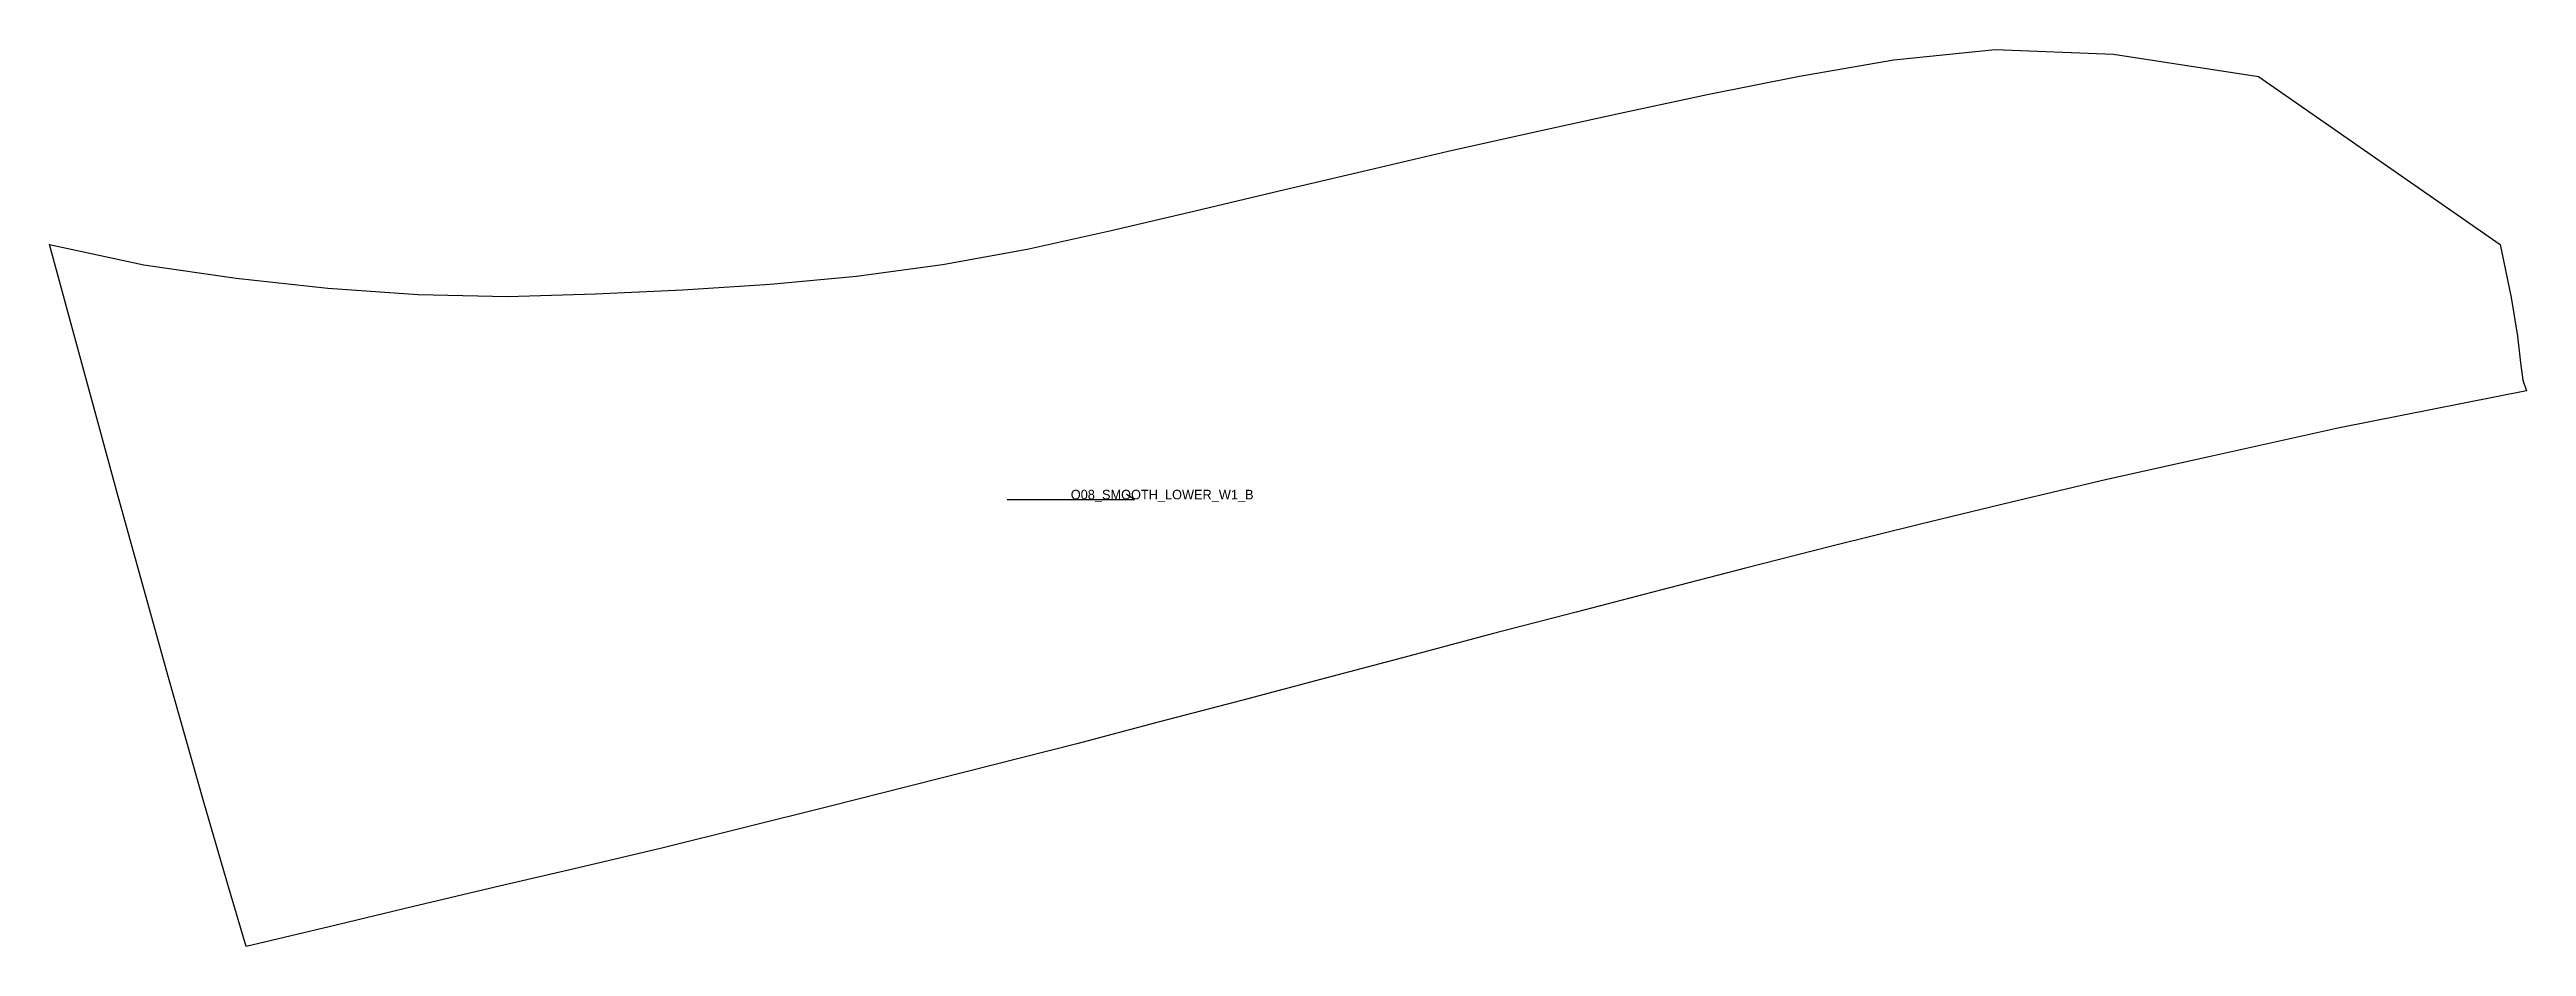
# Model space of a CAD drawing. Header units: millimetres. Extents: x 0 to 1559, y -442 to 123.
import ezdxf

# ---------------------------------------------------------------- set-up
doc = ezdxf.new("R2010")
doc.units = ezdxf.units.MM
for name, color, linetype in [('CUT', 1, 'Continuous'), ('GRAIN', 3, 'Continuous'), ('LABEL', 7, 'Continuous'), ('SEW', 5, 'Continuous')]:
    doc.layers.add(name, color=color, linetype=linetype)

msp = doc.modelspace()

# ---------------------------------------------------------------- linework, layer by layer
at = {"layer": 'CUT'}
msp.add_lwpolyline([(0, 0), (59.3, -12.9), (117.5, -21.3), (175.1, -27.6), (232.1, -31.6), (288.3, -32.8), (343.6, -31.2), (398.7, -28.6), (453.6, -25), (508, -20), (562, -12.8), (615.3, -3.1), (668.2, 8.7), (721, 21), (773.9, 33.6), (826.9, 46.1), (880.3, 58.6), (934.1, 70.6), (988.6, 82.7), (1044.3, 94.6), (1101.5, 105.9), (1160.9, 116.2), (1224.7, 122.7), (1299.1, 119.8), (1390.4, 105.8), (1542.5, 0), (1549.5, -33.5), (1553.3, -57.8), (1555.3, -74.6), (1556.7, -85.6), (1559, -92.3), (1441.4, -115.6), (1362, -133.2), (1294.8, -148.2), (1234.8, -162.3), (1177.6, -176.2), (1121.9, -190.1), (1067.5, -203.9), (1013.9, -217.8), (960.9, -231.6), (908.1, -245.4), (855.6, -259.3), (803.2, -273.2), (751, -287), (698.7, -300.8), (646.5, -314.5), (594.3, -327.9), (542.1, -341.1), (489.8, -354.2), (437.6, -367.2), (385.3, -380.2), (333, -392.6), (280.5, -404.9), (228.2, -417.2), (176, -429.8), (123.7, -442.2), (112.6, -404.6), (97.2, -351.3), (74.8, -272.7), (43.1, -158.9), (0, 0)], close=True, dxfattribs=at)
at = {"layer": 'GRAIN'}
for p, q in [((602.8, -160.6), (682.8, -160.6)), ((682.8, -160.6), (677.8, -157.6))]:
    msp.add_line(p, q, dxfattribs=at)
at = {"layer": 'SEW'}
msp.add_lwpolyline([(0, 0), (59.3, -12.9), (117.5, -21.3), (175.1, -27.6), (232.1, -31.6), (288.3, -32.8), (343.6, -31.2), (398.7, -28.6), (453.6, -25), (508, -20), (562, -12.8), (615.3, -3.1), (668.2, 8.7), (721, 21), (773.9, 33.6), (826.9, 46.1), (880.3, 58.6), (934.1, 70.6), (988.6, 82.7), (1044.3, 94.6), (1101.5, 105.9), (1160.9, 116.2), (1224.7, 122.7), (1299.1, 119.8), (1390.4, 105.8), (1542.5, 0), (1549.5, -33.5), (1553.3, -57.8), (1555.3, -74.6), (1556.7, -85.6), (1559, -92.3), (1441.4, -115.6), (1362, -133.2), (1294.8, -148.2), (1234.8, -162.3), (1177.6, -176.2), (1121.9, -190.1), (1067.5, -203.9), (1013.9, -217.8), (960.9, -231.6), (908.1, -245.4), (855.6, -259.3), (803.2, -273.2), (751, -287), (698.7, -300.8), (646.5, -314.5), (594.3, -327.9), (542.1, -341.1), (489.8, -354.2), (437.6, -367.2), (385.3, -380.2), (333, -392.6), (280.5, -404.9), (228.2, -417.2), (176, -429.8), (123.7, -442.2), (112.6, -404.6), (97.2, -351.3), (74.8, -272.7), (43.1, -158.9)], close=True, dxfattribs=at)

# ---------------------------------------------------------------- texts
at = {"layer": 'LABEL'}
msp.add_text('O08_SMOOTH_LOWER_W1_B', height=6, dxfattribs=at).set_placement((642.8, -160.6))

doc.saveas('drawing.dxf')
